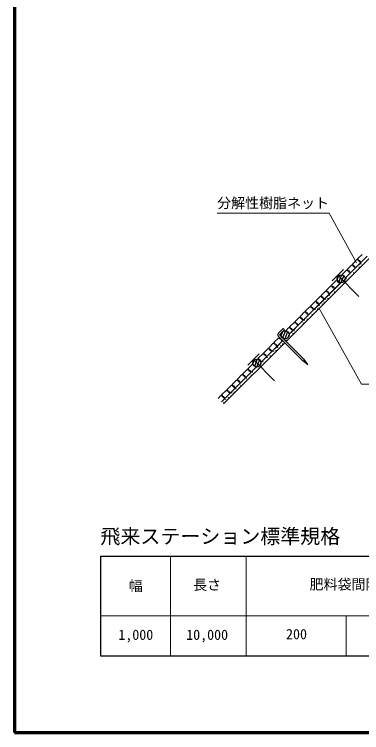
# Model space of a CAD drawing. Units: millimetres, scale not verified. Extents: x 200 to 8200, y 200 to 5825.
# Drawn here: x 200 to 1937, y 200 to 3795 of the extents above; entities that cross this region are included whole.
import ezdxf
from ezdxf.enums import TextEntityAlignment as Align

# ---------------------------------------------------------------- set-up
doc = ezdxf.new("R2010")
doc.units = ezdxf.units.MM
doc.header["$LTSCALE"] = 20
doc.layers.add('C-MTR', color=5, linetype='Continuous')
doc.layers.add('C-MTR-TXT', color=5, linetype='Continuous')
for name, color, linetype, lineweight in [('C-MTR-FRAM', 5, 'Continuous', 25), ('C-MTR-LINE', 5, 'Continuous', 13), ('C-STR', 7, 'Continuous', 25), ('C-STR-HTXT', 1, 'Continuous', 13), ('C-TTL', 2, 'Continuous', 70)]:
    doc.layers.add(name, color=color, linetype=linetype, lineweight=lineweight)
doc.styles.add('ＭＳ ゴシック', font='')
doc.styles.get('ＭＳ ゴシック').set_extended_font_data('MS Gothic')

msp = doc.modelspace()

# ---------------------------------------------------------------- linework, layer by layer
at = {"layer": 'C-MTR-FRAM'}
for p, q in [((630.43, 1083.95), (630.43, 583.95)), ((630.43, 1083.95), (4346.55, 1083.95)), ((630.43, 583.95), (4346.55, 583.95))]:
    msp.add_line(p, q, dxfattribs=at)
at = {"layer": 'C-MTR-LINE'}
for p, q in [((980.43, 1083.95), (980.43, 583.95)), ((1360.43, 1083.95), (1360.43, 583.95)), ((630.43, 783.95), (4346.55, 783.95)), ((1860.43, 783.95), (1860.43, 583.95))]:
    msp.add_line(p, q, dxfattribs=at)
at = {"layer": 'C-STR'}
for p, q in [((1940.22, 2593.28), (1919, 2572.06)), ((1559.79, 2157.7), (1975.42, 2573.33)), ((1855.36, 2474.48), (1964.81, 2583.93)), ((1914.05, 2567.11), (1892.84, 2545.9)), ((1914.05, 2567.11), (1926.78, 2562.87)), ((1923.25, 2559.33), (1919, 2572.06)), ((1923.25, 2559.33), (1935.97, 2555.09)), ((1926.78, 2562.87), (1931.02, 2550.14)), ((1935.97, 2555.09), (1957.19, 2576.3)), ((1846.17, 2517.61), (1789.6, 2461.05)), ((1887.89, 2540.95), (1866.68, 2519.74)), ((1870.92, 2507.01), (1866.68, 2519.74)), ((1883.65, 2502.77), (1904.86, 2523.98)), ((1887.89, 2540.95), (1900.62, 2536.71)), ((1897.08, 2533.17), (1892.84, 2545.9)), ((1897.08, 2533.17), (1909.81, 2528.93)), ((1900.62, 2536.71), (1904.86, 2523.98)), ((1909.81, 2528.93), (1931.02, 2550.14)), ((1923.95, 2383.26), (1817.89, 2489.33)), ((1861.73, 2514.79), (1840.52, 2493.57)), ((1841.45, 2490.77), (1840.52, 2493.57)), ((1857.49, 2476.6), (1878.7, 2497.82)), ((1861.73, 2514.79), (1874.46, 2510.54)), ((1870.92, 2507.01), (1883.65, 2502.77)), ((1874.46, 2510.54), (1878.7, 2497.82)), ((1574.64, 2193.76), (1832.74, 2451.85)), ((1809.4, 2462.46), (1788.19, 2441.25)), ((1805.16, 2424.28), (1826.37, 2445.49)), ((1809.4, 2462.46), (1820.19, 2458.87)), ((1815.77, 2468.82), (1814.35, 2467.41)), ((1818.59, 2454.68), (1814.35, 2467.41)), ((1818.59, 2454.68), (1831.32, 2450.44)), ((1822.78, 2456.28), (1826.37, 2445.49)), ((1831.32, 2450.44), (1832.74, 2451.85)), ((1854.68, 2477.54), (1857.49, 2476.6)), ((1757.08, 2410.13), (1735.86, 2388.92)), ((1757.08, 2410.13), (1769.8, 2405.89)), ((1783.24, 2436.3), (1762.03, 2415.08)), ((1766.27, 2402.36), (1762.03, 2415.08)), ((1779, 2398.11), (1800.21, 2419.33)), ((1783.24, 2436.3), (1795.97, 2432.06)), ((1792.43, 2428.52), (1788.19, 2441.25)), ((1792.43, 2428.52), (1805.16, 2424.28)), ((1795.97, 2432.06), (1800.21, 2419.33)), ((1730.91, 2383.97), (1709.7, 2362.76)), ((1730.91, 2383.97), (1743.64, 2379.73)), ((1740.11, 2376.19), (1735.86, 2388.92)), ((1740.11, 2376.19), (1752.83, 2371.95)), ((1743.64, 2379.73), (1747.88, 2367)), ((1752.83, 2371.95), (1774.05, 2393.16)), ((1766.27, 2402.36), (1779, 2398.11)), ((1769.8, 2405.89), (1774.05, 2393.16)), ((1704.75, 2357.81), (1683.54, 2336.6)), ((1687.78, 2323.87), (1683.54, 2336.6)), ((1700.51, 2319.63), (1721.72, 2340.84)), ((1704.75, 2357.81), (1717.48, 2353.57)), ((1713.94, 2350.03), (1709.7, 2362.76)), ((1713.94, 2350.03), (1726.67, 2345.79)), ((1717.48, 2353.57), (1721.72, 2340.84)), ((1726.67, 2345.79), (1747.88, 2367)), ((1652.42, 2305.48), (1631.21, 2284.27)), ((1652.42, 2305.48), (1665.15, 2301.24)), ((1678.59, 2331.65), (1657.37, 2310.43)), ((1661.62, 2297.7), (1657.37, 2310.43)), ((1665.15, 2301.24), (1669.4, 2288.51)), ((1674.34, 2293.46), (1695.56, 2314.68)), ((1678.59, 2331.65), (1691.32, 2327.4)), ((1687.78, 2323.87), (1700.51, 2319.63)), ((1691.32, 2327.4), (1695.56, 2314.68)), ((1626.26, 2279.32), (1605.05, 2258.11)), ((1626.26, 2279.32), (1638.99, 2275.08)), ((1635.45, 2271.54), (1631.21, 2284.27)), ((1635.45, 2271.54), (1648.18, 2267.3)), ((1638.99, 2275.08), (1643.23, 2262.35)), ((1648.18, 2267.3), (1669.4, 2288.51)), ((1661.62, 2297.7), (1674.34, 2293.46)), ((1600.1, 2253.16), (1578.89, 2231.94)), ((1583.13, 2219.22), (1578.89, 2231.94)), ((1595.86, 2214.97), (1617.07, 2236.19)), ((1600.1, 2253.16), (1612.83, 2248.91)), ((1609.29, 2245.38), (1605.05, 2258.11)), ((1609.29, 2245.38), (1622.02, 2241.14)), ((1612.83, 2248.91), (1617.07, 2236.19)), ((1622.02, 2241.14), (1643.23, 2262.35)), ((1521.76, 2198.97), (1545.05, 2222.27)), ((1551.42, 2215.91), (1530.17, 2194.65)), ((1551.42, 2215.91), (1545.05, 2222.27)), ((1573.94, 2226.99), (1557.67, 2210.73)), ((1573.94, 2226.99), (1586.66, 2222.75)), ((1574.64, 2193.76), (1590.91, 2210.02)), ((1583.13, 2219.22), (1595.86, 2214.97)), ((1586.66, 2222.75), (1590.91, 2210.02)), ((1433.22, 2052.34), (1542.67, 2161.79)), ((1521.61, 2174.67), (1500.4, 2153.46)), ((1517.37, 2136.48), (1538.58, 2157.7)), ((1519.9, 2184.54), (1643.75, 2060.76)), ((1521.61, 2174.67), (1533.87, 2170.58)), ((1530.8, 2166.89), (1527.43, 2177.02)), ((1529.87, 2187.3), (1650.11, 2067.13)), ((1530.8, 2166.89), (1540.94, 2163.51)), ((1535.04, 2188.1), (1532.36, 2185.42)), ((1534.49, 2169.96), (1538.58, 2157.7)), ((1549.03, 2168.15), (1552.02, 2171.13)), ((1246.83, 1844.73), (1553.28, 2151.18)), ((1469.28, 2122.34), (1448.07, 2101.13)), ((1469.28, 2122.34), (1482.01, 2118.1)), ((1495.45, 2148.51), (1474.23, 2127.29)), ((1478.48, 2114.56), (1474.23, 2127.29)), ((1491.2, 2110.32), (1512.42, 2131.53)), ((1495.45, 2148.51), (1508.17, 2144.26)), ((1504.64, 2140.73), (1500.4, 2153.46)), ((1504.64, 2140.73), (1517.37, 2136.48)), ((1508.17, 2144.26), (1512.42, 2131.53)), ((1424.03, 2095.47), (1367.46, 2038.9)), ((1443.12, 2096.18), (1421.91, 2074.97)), ((1443.12, 2096.18), (1455.85, 2091.94)), ((1452.31, 2088.4), (1448.07, 2101.13)), ((1452.31, 2088.4), (1465.04, 2084.16)), ((1455.85, 2091.94), (1460.09, 2079.21)), ((1465.04, 2084.16), (1486.25, 2105.37)), ((1478.48, 2114.56), (1491.2, 2110.32)), ((1482.01, 2118.1), (1486.25, 2105.37)), ((1501.81, 1961.12), (1395.75, 2067.19)), ((1416.96, 2070.02), (1416.25, 2069.31)), ((1416.96, 2070.02), (1429.69, 2065.77)), ((1424.94, 2065.86), (1421.91, 2074.97)), ((1429.69, 2065.77), (1433.93, 2053.05)), ((1429.77, 2061.03), (1438.88, 2058)), ((1433.93, 2053.05), (1433.22, 2052.34)), ((1438.88, 2058), (1460.09, 2079.21)), ((1663.56, 2045.21), (1643.75, 2060.76)), ((1665.68, 2047.33), (1650.11, 2067.13)), ((1236.22, 1855.34), (1410.59, 2029.71)), ((1364.63, 2017.69), (1343.42, 1996.48)), ((1364.63, 2017.69), (1377.36, 2013.45)), ((1390.8, 2043.85), (1369.58, 2022.64)), ((1373.82, 2009.91), (1369.58, 2022.64)), ((1377.36, 2013.45), (1381.6, 2000.72)), ((1386.55, 2005.67), (1407.77, 2026.88)), ((1390.8, 2043.85), (1394.67, 2042.56)), ((1406.47, 2030.76), (1407.77, 2026.88)), ((1663.56, 2045.21), (1668.15, 2042.74)), ((1668.15, 2042.74), (1665.68, 2047.33)), ((1338.47, 1991.53), (1317.26, 1970.31)), ((1338.47, 1991.53), (1351.2, 1987.28)), ((1347.66, 1983.75), (1343.42, 1996.48)), ((1347.66, 1983.75), (1360.39, 1979.51)), ((1351.2, 1987.28), (1355.44, 1974.56)), ((1360.39, 1979.51), (1381.6, 2000.72)), ((1373.82, 2009.91), (1386.55, 2005.67)), ((1312.31, 1965.36), (1291.09, 1944.15)), ((1295.34, 1931.42), (1291.09, 1944.15)), ((1308.06, 1927.18), (1329.28, 1948.39)), ((1312.31, 1965.36), (1325.03, 1961.12)), ((1321.5, 1957.59), (1317.26, 1970.31)), ((1321.5, 1957.59), (1334.23, 1953.34)), ((1325.03, 1961.12), (1329.28, 1948.39)), ((1334.23, 1953.34), (1355.44, 1974.56)), ((1259.98, 1913.04), (1238.77, 1891.83)), ((1259.98, 1913.04), (1272.71, 1908.8)), ((1286.14, 1939.2), (1264.93, 1917.99)), ((1269.17, 1905.26), (1264.93, 1917.99)), ((1269.17, 1905.26), (1281.9, 1901.02)), ((1272.71, 1908.8), (1276.95, 1896.07)), ((1281.9, 1901.02), (1303.11, 1922.23)), ((1286.14, 1939.2), (1298.87, 1934.96)), ((1295.34, 1931.42), (1308.06, 1927.18)), ((1298.87, 1934.96), (1303.11, 1922.23)), ((1233.82, 1886.88), (1219.25, 1872.31)), ((1233.82, 1886.88), (1246.55, 1882.63)), ((1236.22, 1855.34), (1250.79, 1869.91)), ((1243.01, 1879.1), (1238.77, 1891.83)), ((1243.01, 1879.1), (1255.74, 1874.85)), ((1246.55, 1882.63), (1250.79, 1869.91)), ((1255.74, 1874.85), (1276.95, 1896.07))]:
    msp.add_line(p, q, dxfattribs=at)
at = {"layer": 'C-STR', "color": 3}
for p, q in [((1821.96, 2486.32), (1815.63, 2470.07)), ((1836.91, 2491.61), (1823.04, 2456.06)), ((1848.09, 2487.25), (1834.22, 2451.7)), ((1855.5, 2473.23), (1849.17, 2456.99)), ((1541.24, 2205.59), (1534.91, 2189.35)), ((1556.19, 2210.89), (1542.32, 2175.34)), ((1567.37, 2206.53), (1553.5, 2170.98)), ((1574.78, 2192.51), (1568.45, 2176.27)), ((1399.82, 2064.17), (1393.49, 2047.93)), ((1414.77, 2069.47), (1400.9, 2033.92)), ((1425.95, 2065.1), (1412.08, 2029.56)), ((1433.36, 2051.09), (1427.02, 2034.85))]:
    msp.add_line(p, q, dxfattribs=at)
at = {"layer": 'C-STR'}
for centre in [(1912.97, 2524.93), (1924.39, 2529.79), (1933.81, 2545.2), (1881.72, 2493.12), (1897.43, 2501.41), (1905.27, 2510.64), (1845.34, 2449.33), (1853.18, 2458.55), (1860.88, 2472.84), (1872.3, 2477.7), (1808.8, 2420.76), (1820.22, 2425.62), (1829.64, 2441.03), (1768.13, 2373.53), (1777.55, 2388.95), (1793.26, 2397.24), (1801.1, 2406.47), (1725.46, 2336.86), (1741.17, 2345.15), (1749.01, 2354.38), (1756.71, 2368.67), (1696.93, 2302.3), (1704.63, 2316.59), (1716.05, 2321.45), (1652.54, 2264.5), (1663.96, 2269.36), (1673.38, 2284.77), (1689.08, 2293.07), (1621.29, 2232.69), (1637, 2240.98), (1644.84, 2250.21), (1592.75, 2198.13), (1600.46, 2212.42), (1611.88, 2217.27), (1559.79, 2165.19), (1584.91, 2188.9), (1517.12, 2128.52), (1532.83, 2136.81), (1540.67, 2146.04), (1480.74, 2084.73), (1488.58, 2093.96), (1496.28, 2108.25), (1507.7, 2113.1), (1444.2, 2056.16), (1465.04, 2076.43), (1412.95, 2024.35), (1428.66, 2032.64), (1436.5, 2041.87), (1376.57, 1980.56), (1384.41, 1989.78), (1392.11, 2004.07), (1403.53, 2008.93), (1340.03, 1951.99), (1351.45, 1956.85), (1360.87, 1972.26), (1308.78, 1920.18), (1324.49, 1928.47), (1332.33, 1937.7), (1272.4, 1876.39), (1280.24, 1885.61), (1287.94, 1899.9), (1299.36, 1904.76), (1247.28, 1852.68), (1256.7, 1868.09)]:
    msp.add_circle(centre, 0.3, dxfattribs=at)
at = {"layer": 'C-STR', "color": 3}
for centre in [(1835.57, 2471.65), (1554.84, 2190.93), (1554.84, 2190.93), (1413.42, 2049.51)]:
    msp.add_circle(centre, 20, dxfattribs=at)
at = {"layer": 'C-STR'}
for centre, radius, start, end in [((1530.44, 2190.51), 12.12, 135.76262, 209.53793), ((1533.41, 2190.84), 5, 130.3409, 225.01704)]:
    msp.add_arc(centre, radius, start, end, dxfattribs=at)
at = {"layer": 'C-STR-HTXT'}
for p, q in [((1214.41, 2799.67), (1774.41, 2799.67)), ((1774.41, 2799.67), (1912.62, 2550.49)), ((1724.08, 2325.98), (1936.1, 1943.73)), ((1936.1, 1943.73), (3126.1, 1943.73))]:
    msp.add_line(p, q, dxfattribs=at)
at = {"layer": 'C-TTL'}
msp.add_lwpolyline([(200, 200), (8200, 200), (8200, 5740), (200, 5740)], close=True, dxfattribs=at)

# ---------------------------------------------------------------- texts
at = {"layer": 'C-MTR', "style": 'ＭＳ ゴシック'}
msp.add_text('飛来ステーション標準規格', height=73.31, dxfattribs=at).set_placement((630.43, 1123.95), align=Align.BOTTOM_LEFT)
at = {"layer": 'C-MTR-TXT', "style": 'ＭＳ ゴシック'}
for s, p in [('肥料袋間隔', (1851.85, 900.99)), ('幅', (807.47, 893.97)), ('長さ', (1164.42, 898.78)), ('1,000', (807.47, 648.89)), ('10,000', (1164.42, 648.89)), ('200', (1611.67, 652))]:
    msp.add_text(s, height=51.32, dxfattribs=at).set_placement(p, align=Align.BOTTOM_CENTER)
at = {"layer": 'C-STR-HTXT', "color": 7, "style": 'ＭＳ ゴシック'}
msp.add_text('分解性樹脂ネット', height=51.32, dxfattribs=at).set_placement((1214.41, 2809.67), align=Align.BOTTOM_LEFT)

doc.saveas('drawing.dxf')
